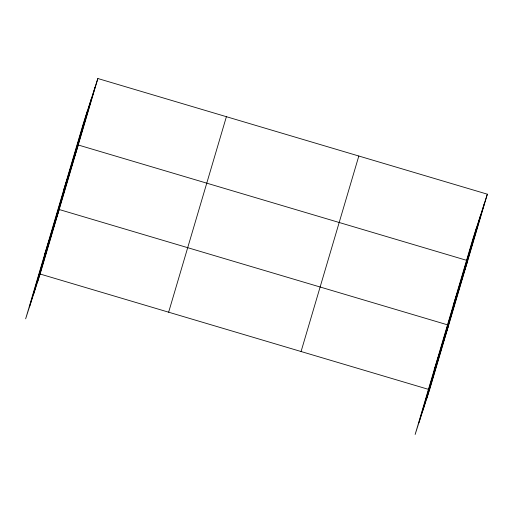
<?xml version="1.0" encoding="UTF-8"?>
<svg xmlns="http://www.w3.org/2000/svg" width="513" height="513" viewBox="0 0 513 513"><rect width="100%" height="100%" fill="white"/><g stroke="black" fill="none" stroke-linecap="round" stroke-linejoin="round"><path stroke-width="0.77" d="M29.51 306.864L87.261 111.359M33.486 294.558L91.237 99.054M37.34 282.612L95.097 87.107M97.868 78.521L83.407 123.306L25.65 318.81L40.117 274.025L97.868 78.521L487.35 194.19L429.593 389.694L415.132 434.479L472.883 238.975L487.35 194.19M168.642 312.193L226.4 116.695M301.067 351.52L358.824 156.023M418.986 422.532L476.744 227.028M422.962 410.22L480.719 214.723M426.822 398.28L484.58 202.776M63.766 189.778L78.233 144.993L467.715 260.662L453.248 305.447M44.708 254.294L59.175 209.509L448.651 325.178L434.19 369.963M40.117 274.025L429.593 389.694"/></g></svg>
